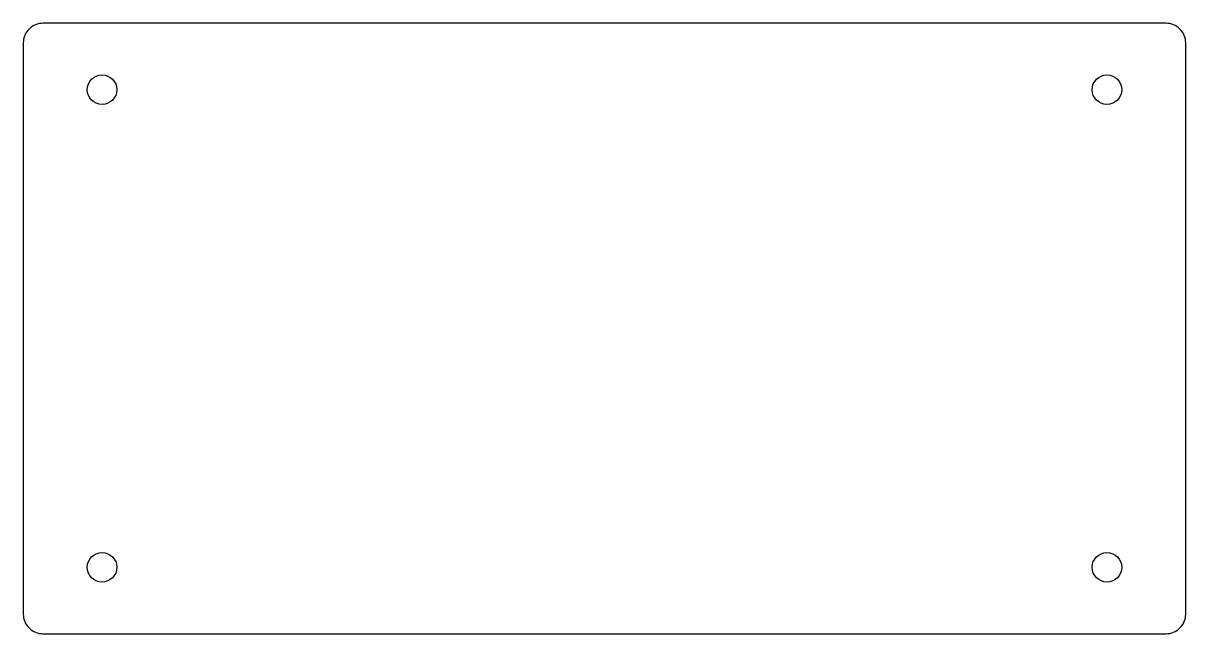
# Model space of a CAD drawing. Header units: millimetres. Extents: x -134 to -16, y 39 to 101.
import ezdxf

# ---------------------------------------------------------------- set-up
doc = ezdxf.new("R2010")
doc.units = ezdxf.units.MM

msp = doc.modelspace()

# ---------------------------------------------------------------- linework, layer by layer
msp.add_lwpolyline([(-132, 101, 0.414214), (-134, 99), (-134, 41, 0.414214), (-132, 39), (-18, 39, 0.414214), (-16, 41), (-16, 99, 0.414214), (-18, 101)], format="xyb", close=True)
for centre in [(-126, 94.25), (-24, 94.25), (-126, 45.75), (-24, 45.75)]:
    msp.add_circle(centre, 1.5)

doc.saveas('drawing.dxf')
